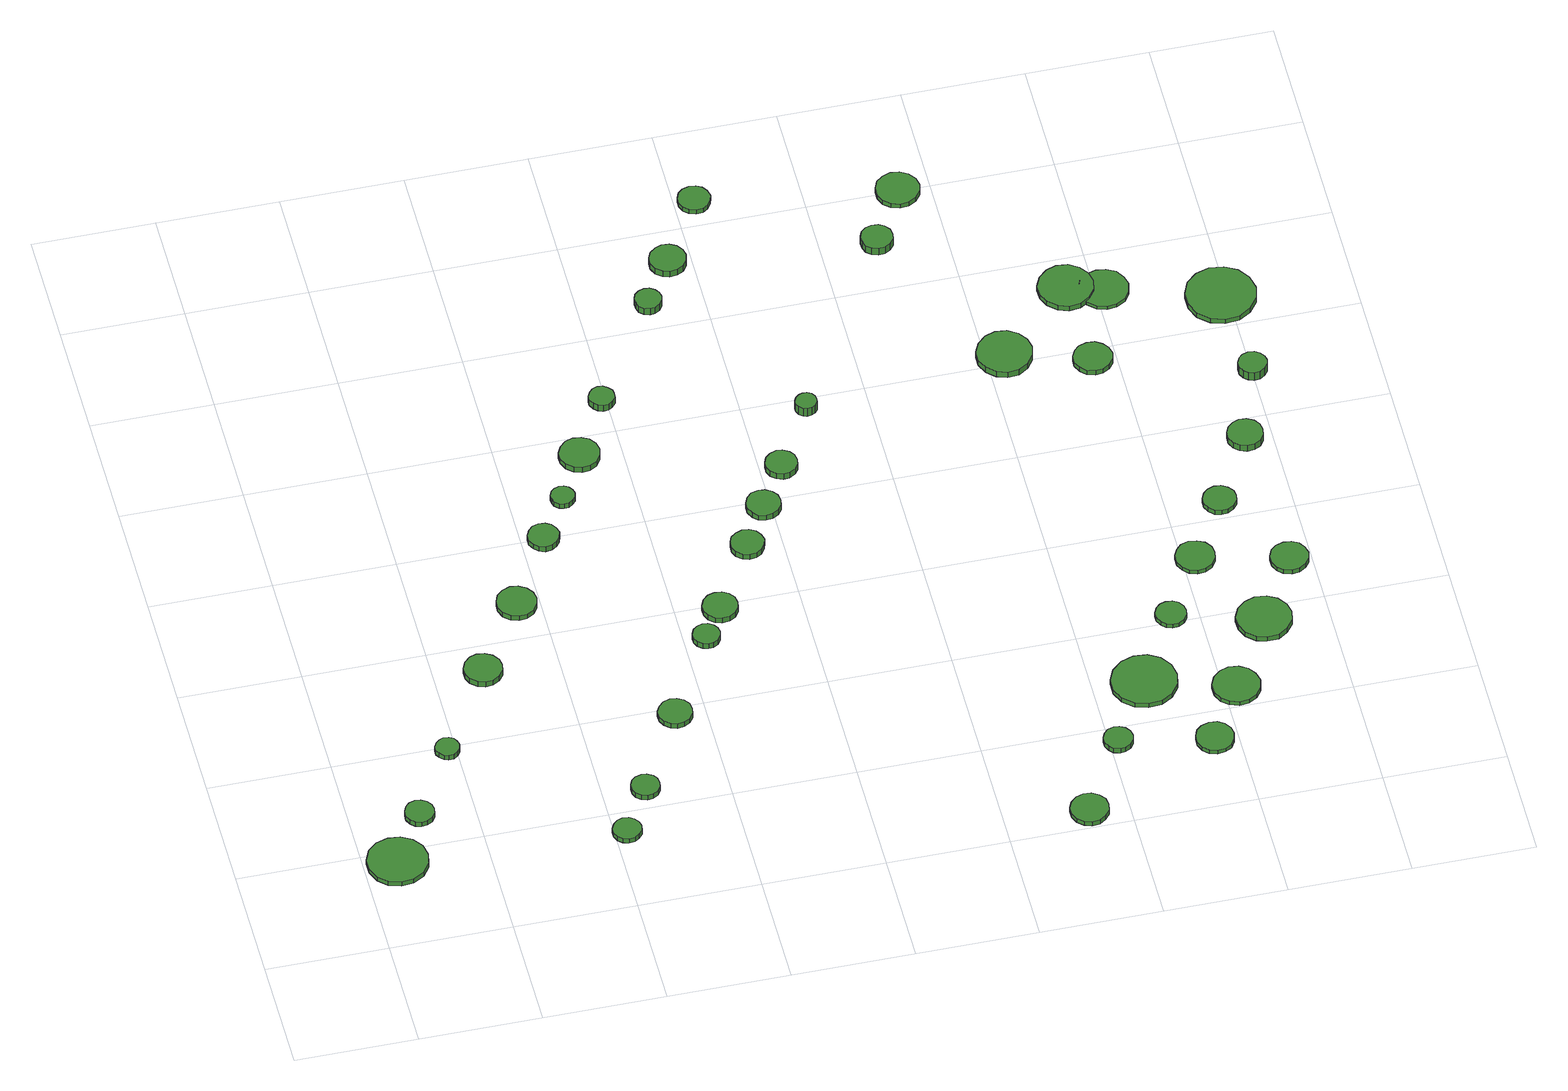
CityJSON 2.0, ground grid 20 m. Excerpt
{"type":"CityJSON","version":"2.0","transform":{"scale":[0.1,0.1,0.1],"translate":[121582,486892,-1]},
"CityObjects":{
"tree1":{"type":"SolitaryVegetationObject","attributes":{"function":"something"},"geometry":[{"type":"MultiSurface","lod":"1","boundaries":[[[0,1,2,3,4,5,6,7,8,9,10,11,12,13,14]],[[15,16,17,18,19,20,21,22,23,24,25,26,27,28,29]],[[0,29,28,1]],[[1,28,27,2]],[[2,27,26,3]],[[3,26,25,4]],[[4,25,24,5]],[[5,24,23,6]],[[6,23,22,7]],[[7,22,21,8]],[[8,21,20,9]],[[9,20,19,10]],[[10,19,18,11]],[[11,18,17,12]],[[12,17,16,13]],[[13,16,15,14]],[[14,15,29,0]]]}]},
"tree2":{"type":"SolitaryVegetationObject","attributes":{"function":"something"},"geometry":[{"type":"MultiSurface","lod":"1","boundaries":[[[30,31,32,33,34,35,36,37,38,39,40,41,42,43,44]],[[45,46,47,48,49,50,51,52,53,54,55,56,57,58,59]],[[30,59,58,31]],[[31,58,57,32]],[[32,57,56,33]],[[33,56,55,34]],[[34,55,54,35]],[[35,54,53,36]],[[36,53,52,37]],[[37,52,51,38]],[[38,51,50,39]],[[39,50,49,40]],[[40,49,48,41]],[[41,48,47,42]],[[42,47,46,43]],[[43,46,45,44]],[[44,45,59,30]]]}]},
"tree3":{"type":"SolitaryVegetationObject","attributes":{"function":"something"},"geometry":[{"type":"MultiSurface","lod":"1","boundaries":[[[60,61,62,63,64,65,66,67,68,69,70,71,72,73,74]],[[75,76,77,78,79,80,81,82,83,84,85,86,87,88,89]],[[60,89,88,61]],[[61,88,87,62]],[[62,87,86,63]],[[63,86,85,64]],[[64,85,84,65]],[[65,84,83,66]],[[66,83,82,67]],[[67,82,81,68]],[[68,81,80,69]],[[69,80,79,70]],[[70,79,78,71]],[[71,78,77,72]],[[72,77,76,73]],[[73,76,75,74]],[[74,75,89,60]]]}]},
"tree4":{"type":"SolitaryVegetationObject","attributes":{"function":"something"},"geometry":[{"type":"MultiSurface","lod":"1","boundaries":[[[90,91,92,93,94,95,96,97,98,99,100,101,102,103,104]],[[105,106,107,108,109,110,111,112,113,114,115,116,117,118,119]],[[90,119,118,91]],[[91,118,117,92]],[[92,117,116,93]],[[93,116,115,94]],[[94,115,114,95]],[[95,114,113,96]],[[96,113,112,97]],[[97,112,111,98]],[[98,111,110,99]],[[99,110,109,100]],[[100,109,108,101]],[[101,108,107,102]],[[102,107,106,103]],[[103,106,105,104]],[[104,105,119,90]]]}]},
"tree5":{"type":"SolitaryVegetationObject","attributes":{"function":"something"},"geometry":[{"type":"MultiSurface","lod":"1","boundaries":[[[120,121,122,123,124,125,126,127,128,129,130,131,132,133,134]],[[135,136,137,138,139,140,141,142,143,144,145,146,147,148,149]],[[120,149,148,121]],[[121,148,147,122]],[[122,147,146,123]],[[123,146,145,124]],[[124,145,144,125]],[[125,144,143,126]],[[126,143,142,127]],[[127,142,141,128]],[[128,141,140,129]],[[129,140,139,130]],[[130,139,138,131]],[[131,138,137,132]],[[132,137,136,133]],[[133,136,135,134]],[[134,135,149,120]]]}]},
"tree6":{"type":"SolitaryVegetationObject","attributes":{"function":"something"},"geometry":[{"type":"MultiSurface","lod":"1","boundaries":[[[150,151,152,153,154,155,156,157,158,159,160,161,162,163,164]],[[165,166,167,168,169,170,171,172,173,174,175,176,177,178,179]],[[150,179,178,151]],[[151,178,177,152]],[[152,177,176,153]],[[153,176,175,154]],[[154,175,174,155]],[[155,174,173,156]],[[156,173,172,157]],[[157,172,171,158]],[[158,171,170,159]],[[159,170,169,160]],[[160,169,168,161]],[[161,168,167,162]],[[162,167,166,163]],[[163,166,165,164]],[[164,165,179,150]]]}]},
"tree7":{"type":"SolitaryVegetationObject","attributes":{"function":"something"},"geometry":[{"type":"MultiSurface","lod":"1","boundaries":[[[180,181,182,183,184,185,186,187,188,189,190,191,192,193,194]],[[195,196,197,198,199,200,201,202,203,204,205,206,207,208,209]],[[180,209,208,181]],[[181,208,207,182]],[[182,207,206,183]],[[183,206,205,184]],[[184,205,204,185]],[[185,204,203,186]],[[186,203,202,187]],[[187,202,201,188]],[[188,201,200,189]],[[189,200,199,190]],[[190,199,198,191]],[[191,198,197,192]],[[192,197,196,193]],[[193,196,195,194]],[[194,195,209,180]]]}]},
"tree8":{"type":"SolitaryVegetationObject","attributes":{"function":"something"},"geometry":[{"type":"MultiSurface","lod":"1","boundaries":[[[210,211,212,213,214,215,216,217,218,219,220,221,222,223,224]],[[225,226,227,228,229,230,231,232,233,234,235,236,237,238,239]],[[210,239,238,211]],[[211,238,237,212]],[[212,237,236,213]],[[213,236,235,214]],[[214,235,234,215]],[[215,234,233,216]],[[216,233,232,217]],[[217,232,231,218]],[[218,231,230,219]],[[219,230,229,220]],[[220,229,228,221]],[[221,228,227,222]],[[222,227,226,223]],[[223,226,225,224]],[[224,225,239,210]]]}]},
"tree9":{"type":"SolitaryVegetationObject","attributes":{"function":"something"},"geometry":[{"type":"MultiSurface","lod":"1","boundaries":[[[240,241,242,243,244,245,246,247,248,249,250,251,252,253,254]],[[255,256,257,258,259,260,261,262,263,264,265,266,267,268,269]],[[240,269,268,241]],[[241,268,267,242]],[[242,267,266,243]],[[243,266,265,244]],[[244,265,264,245]],[[245,264,263,246]],[[246,263,262,247]],[[247,262,261,248]],[[248,261,260,249]],[[249,260,259,250]],[[250,259,258,251]],[[251,258,257,252]],[[252,257,256,253]],[[253,256,255,254]],[[254,255,269,240]]]}]},
"tree10":{"type":"SolitaryVegetationObject","attributes":{"function":"something"},"geometry":[{"type":"MultiSurface","lod":"1","boundaries":[[[270,271,272,273,274,275,276,277,278,279,280,281,282,283,284]],[[285,286,287,288,289,290,291,292,293,294,295,296,297,298,299]],[[270,299,298,271]],[[271,298,297,272]],[[272,297,296,273]],[[273,296,295,274]],[[274,295,294,275]],[[275,294,293,276]],[[276,293,292,277]],[[277,292,291,278]],[[278,291,290,279]],[[279,290,289,280]],[[280,289,288,281]],[[281,288,287,282]],[[282,287,286,283]],[[283,286,285,284]],[[284,285,299,270]]]}]},
"tree11":{"type":"SolitaryVegetationObject","attributes":{"function":"something"},"geometry":[{"type":"MultiSurface","lod":"1","boundaries":[[[300,301,302,303,304,305,306,307,308,309,310,311,312,313,314]],[[315,316,317,318,319,320,321,322,323,324,325,326,327,328,329]],[[300,329,328,301]],[[301,328,327,302]],[[302,327,326,303]],[[303,326,325,304]],[[304,325,324,305]],[[305,324,323,306]],[[306,323,322,307]],[[307,322,321,308]],[[308,321,320,309]],[[309,320,319,310]],[[310,319,318,311]],[[311,318,317,312]],[[312,317,316,313]],[[313,316,315,314]],[[314,315,329,300]]]}]},
"tree12":{"type":"SolitaryVegetationObject","attributes":{"function":"something"},"geometry":[{"type":"MultiSurface","lod":"1","boundaries":[[[330,331,332,333,334,335,336,337,338,339,340,341,342,343,344]],[[345,346,347,348,349,350,351,352,353,354,355,356,357,358,359]],[[330,359,358,331]],[[331,358,357,332]],[[332,357,356,333]],[[333,356,355,334]],[[334,355,354,335]],[[335,354,353,336]],[[336,353,352,337]],[[337,352,351,338]],[[338,351,350,339]],[[339,350,349,340]],[[340,349,348,341]],[[341,348,347,342]],[[342,347,346,343]],[[343,346,345,344]],[[344,345,359,330]]]}]},
"tree13":{"type":"SolitaryVegetationObject","attributes":{"function":"something"},"geometry":[{"type":"MultiSurface","lod":"1","boundaries":[[[360,361,362,363,364,365,366,367,368,369,370,371,372,373,374]],[[375,376,377,378,379,380,381,382,383,384,385,386,387,388,389]],[[360,389,388,361]],[[361,388,387,362]],[[362,387,386,363]],[[363,386,385,364]],[[364,385,384,365]],[[365,384,383,366]],[[366,383,382,367]],[[367,382,381,368]],[[368,381,380,369]],[[369,380,379,370]],[[370,379,378,371]],[[371,378,377,372]],[[372,377,376,373]],[[373,376,375,374]],[[374,375,389,360]]]}]},
"tree14":{"type":"SolitaryVegetationObject","attributes":{"function":"something"},"geometry":[{"type":"MultiSurface","lod":"1","boundaries":[[[390,391,392,393,394,395,396,397,398,399,400,401,402,403,404]],[[405,406,407,408,409,410,411,412,413,414,415,416,417,418,419]],[[390,419,418,391]],[[391,418,417,392]],[[392,417,416,393]],[[393,416,415,394]],[[394,415,414,395]],[[395,414,413,396]],[[396,413,412,397]],[[397,412,411,398]],[[398,411,410,399]],[[399,410,409,400]],[[400,409,408,401]],[[401,408,407,402]],[[402,407,406,403]],[[403,406,405,404]],[[404,405,419,390]]]}]},
"tree15":{"type":"SolitaryVegetationObject","attributes":{"function":"something"},"geometry":[{"type":"MultiSurface","lod":"1","boundaries":[[[420,421,422,423,424,425,426,427,428,429,430,431,432,433,434]],[[435,436,437,438,439,440,441,442,443,444,445,446,447,448,449]],[[420,449,448,421]],[[421,448,447,422]],[[422,447,446,423]],[[423,446,445,424]],[[424,445,444,425]],[[425,444,443,426]],[[426,443,442,427]],[[427,442,441,428]],[[428,441,440,429]],[[429,440,439,430]],[[430,439,438,431]],[[431,438,437,432]],[[432,437,436,433]],[[433,436,435,434]],[[434,435,449,420]]]}]},
"tree16":{"type":"SolitaryVegetationObject","attributes":{"function":"something"},"geometry":[{"type":"MultiSurface","lod":"1","boundaries":[[[450,451,452,453,454,455,456,457,458,459,460,461,462,463,464]],[[465,466,467,468,469,470,471,472,473,474,475,476,477,478,479]],[[450,479,478,451]],[[451,478,477,452]],[[452,477,476,453]],[[453,476,475,454]],[[454,475,474,455]],[[455,474,473,456]],[[456,473,472,457]],[[457,472,471,458]],[[458,471,470,459]],[[459,470,469,460]],[[460,469,468,461]],[[461,468,467,462]],[[462,467,466,463]],[[463,466,465,464]],[[464,465,479,450]]]}]},
"tree17":{"type":"SolitaryVegetationObject","attributes":{"function":"something"},"geometry":[{"type":"MultiSurface","lod":"1","boundaries":[[[480,481,482,483,484,485,486,487,488,489,490,491,492,493,494]],[[495,496,497,498,499,500,501,502,503,504,505,506,507,508,509]],[[480,509,508,481]],[[481,508,507,482]],[[482,507,506,483]],[[483,506,505,484]],[[484,505,504,485]],[[485,504,503,486]],[[486,503,502,487]],[[487,502,501,488]],[[488,501,500,489]],[[489,500,499,490]],[[490,499,498,491]],[[491,498,497,492]],[[492,497,496,493]],[[493,496,495,494]],[[494,495,509,480]]]}]},
"tree18":{"type":"SolitaryVegetationObject","attributes":{"function":"something"},"geometry":[{"type":"MultiSurface","lod":"1","boundaries":[[[510,511,512,513,514,515,516,517,518,519,520,521,522,523,524]],[[525,526,527,528,529,530,531,532,533,534,535,536,537,538,539]],[[510,539,538,511]],[[511,538,537,512]],[[512,537,536,513]],[[513,536,535,514]],[[514,535,534,515]],[[515,534,533,516]],[[516,533,532,517]],[[517,532,531,518]],[[518,531,530,519]],[[519,530,529,520]],[[520,529,528,521]],[[521,528,527,522]],[[522,527,526,523]],[[523,526,525,524]],[[524,525,539,510]]]}]},
"tree19":{"type":"SolitaryVegetationObject","attributes":{"function":"something"},"geometry":[{"type":"MultiSurface","lod":"1","boundaries":[[[540,541,542,543,544,545,546,547,548,549,550,551,552,553,554]],[[555,556,557,558,559,560,561,562,563,564,565,566,567,568,569]],[[540,569,568,541]],[[541,568,567,542]],[[542,567,566,543]],[[543,566,565,544]],[[544,565,564,545]],[[545,564,563,546]],[[546,563,562,547]],[[547,562,561,548]],[[548,561,560,549]],[[549,560,559,550]],[[550,559,558,551]],[[551,558,557,552]],[[552,557,556,553]],[[553,556,555,554]],[[554,555,569,540]]]}]},
"tree20":{"type":"SolitaryVegetationObject","attributes":{"function":"something"},"geometry":[{"type":"MultiSurface","lod":"1","boundaries":[[[570,571,572,573,574,575,576,577,578,579,580,581,582,583,584]],[[585,586,587,588,589,590,591,592,593,594,595,596,597,598,599]],[[570,599,598,571]],[[571,598,597,572]],[[572,597,596,573]],[[573,596,595,574]],[[574,595,594,575]],[[575,594,593,576]],[[576,593,592,577]],[[577,592,591,578]],[[578,591,590,579]],[[579,590,589,580]],[[580,589,588,581]],[[581,588,587,582]],[[582,587,586,583]],[[583,586,585,584]],[[584,585,599,570]]]}]},
"tree21":{"type":"SolitaryVegetationObject","attributes":{"function":"something"},"geometry":[{"type":"MultiSurface","lod":"1","boundaries":[[[600,601,602,603,604,605,606,607,608,609,610,611,612,613,614]],[[615,616,617,618,619,620,621,622,623,624,625,626,627,628,629]],[[600,629,628,601]],[[601,628,627,602]],[[602,627,626,603]],[[603,626,625,604]],[[604,625,624,605]],[[605,624,623,606]],[[606,623,622,607]],[[607,622,621,608]],[[608,621,620,609]],[[609,620,619,610]],[[610,619,618,611]],[[611,618,617,612]],[[612,617,616,613]],[[613,616,615,614]],[[614,615,629,600]]]}]},
"tree22":{"type":"SolitaryVegetationObject","attributes":{"function":"something"},"geometry":[{"type":"MultiSurface","lod":"1","boundaries":[[[630,631,632,633,634,635,636,637,638,639,640,641,642,643,644]],[[645,646,647,648,649,650,651,652,653,654,655,656,657,658,659]],[[630,659,658,631]],[[631,658,657,632]],[[632,657,656,633]],[[633,656,655,634]],[[634,655,654,635]],[[635,654,653,636]],[[636,653,652,637]],[[637,652,651,638]],[[638,651,650,639]],[[639,650,649,640]],[[640,649,648,641]],[[641,648,647,642]],[[642,647,646,643]],[[643,646,645,644]],[[644,645,659,630]]]}]},
"tree23":{"type":"SolitaryVegetationObject","attributes":{"function":"something"},"geometry":[{"type":"MultiSurface","lod":"1","boundaries":[[[660,661,662,663,664,665,666,667,668,669,670,671,672,673,674]],[[675,676,677,678,679,680,681,682,683,684,685,686,687,688,689]],[[660,689,688,661]],[[661,688,687,662]],[[662,687,686,663]],[[663,686,685,664]],[[664,685,684,665]],[[665,684,683,666]],[[666,683,682,667]],[[667,682,681,668]],[[668,681,680,669]],[[669,680,679,670]],[[670,679,678,671]],[[671,678,677,672]],[[672,677,676,673]],[[673,676,675,674]],[[674,675,689,660]]]}]},
"tree24":{"type":"SolitaryVegetationObject","attributes":{"function":"something"},"geometry":[{"type":"MultiSurface","lod":"1","boundaries":[[[690,691,692,693,694,695,696,697,698,699,700,701,702,703,704]],[[705,706,707,708,709,710,711,712,713,714,715,716,717,718,719]],[[690,719,718,691]],[[691,718,717,692]],[[692,717,716,693]],[[693,716,715,694]],[[694,715,714,695]],[[695,714,713,696]],[[696,713,712,697]],[[697,712,711,698]],[[698,711,710,699]],[[699,710,709,700]],[[700,709,708,701]],[[701,708,707,702]],[[702,707,706,703]],[[703,706,705,704]],[[704,705,719,690]]]}]},
"tree25":{"type":"SolitaryVegetationObject","attributes":{"function":"something"},"geometry":[{"type":"MultiSurface","lod":"1","boundaries":[[[720,721,722,723,724,725,726,727,728,729,730,731,732,733,734]],[[735,736,737,738,739,740,741,742,743,744,745,746,747,748,749]],[[720,749,748,721]],[[721,748,747,722]],[[722,747,746,723]],[[723,746,745,724]],[[724,745,744,725]],[[725,744,743,726]],[[726,743,742,727]],[[727,742,741,728]],[[728,741,740,729]],[[729,740,739,730]],[[730,739,738,731]],[[731,738,737,732]],[[732,737,736,733]],[[733,736,735,734]],[[734,735,749,720]]]}]},
"tree26":{"type":"SolitaryVegetationObject","attributes":{"function":"something"},"geometry":[{"type":"MultiSurface","lod":"1","boundaries":[[[750,751,752,753,754,755,756,757,758,759,760,761,762,763,764]],[[765,766,767,768,769,770,771,772,773,774,775,776,777,778,779]],[[750,779,778,751]],[[751,778,777,752]],[[752,777,776,753]],[[753,776,775,754]],[[754,775,774,755]],[[755,774,773,756]],[[756,773,772,757]],[[757,772,771,758]],[[758,771,770,759]],[[759,770,769,760]],[[760,769,768,761]],[[761,768,767,762]],[[762,767,766,763]],[[763,766,765,764]],[[764,765,779,750]]]}]},
"tree27":{"type":"SolitaryVegetationObject","attributes":{"function":"something"},"geometry":[{"type":"MultiSurface","lod":"1","boundaries":[[[780,781,782,783,784,785,786,787,788,789,790,791,792,793,794]],[[795,796,797,798,799,800,801,802,803,804,805,806,807,808,809]],[[780,809,808,781]],[[781,808,807,782]],[[782,807,806,783]],[[783,806,805,784]],[[784,805,804,785]],[[785,804,803,786]],[[786,803,802,787]],[[787,802,801,788]],[[788,801,800,789]],[[789,800,799,790]],[[790,799,798,791]],[[791,798,797,792]],[[792,797,796,793]],[[793,796,795,794]],[[794,795,809,780]]]}]},
"tree28":{"type":"SolitaryVegetationObject","attributes":{"function":"something"},"geometry":[{"type":"MultiSurface","lod":"1","boundaries":[[[810,811,812,813,814,815,816,817,818,819,820,821,822,823,824]],[[825,826,827,828,829,830,831,832,833,834,835,836,837,838,839]],[[810,839,838,811]],[[811,838,837,812]],[[812,837,836,813]],[[813,836,835,814]],[[814,835,834,815]],[[815,834,833,816]],[[816,833,832,817]],[[817,832,831,818]],[[818,831,830,819]],[[819,830,829,820]],[[820,829,828,821]],[[821,828,827,822]],[[822,827,826,823]],[[823,826,825,824]],[[824,825,839,810]]]}]},
"tree29":{"type":"SolitaryVegetationObject","attributes":{"function":"something"},"geometry":[{"type":"MultiSurface","lod":"1","boundaries":[[[840,841,842,843,844,845,846,847,848,849,850,851,852,853,854]],[[855,856,857,858,859,860,861,862,863,864,865,866,867,868,869]],[[840,869,868,841]],[[841,868,867,842]],[[842,867,866,843]],[[843,866,865,844]],[[844,865,864,845]],[[845,864,863,846]],[[846,863,862,847]],[[847,862,861,848]],[[848,861,860,849]],[[849,860,859,850]],[[850,859,858,851]],[[851,858,857,852]],[[852,857,856,853]],[[853,856,855,854]],[[854,855,869,840]]]}]},
"tree30":{"type":"SolitaryVegetationObject","attributes":{"function":"something"},"geometry":[{"type":"MultiSurface","lod":"1","boundaries":[[[870,871,872,873,874,875,876,877,878,879,880,881,882,883,884]],[[885,886,887,888,889,890,891,892,893,894,895,896,897,898,899]],[[870,899,898,871]],[[871,898,897,872]],[[872,897,896,873]],[[873,896,895,874]],[[874,895,894,875]],[[875,894,893,876]],[[876,893,892,877]],[[877,892,891,878]],[[878,891,890,879]],[[879,890,889,880]],[[880,889,888,881]],[[881,888,887,882]],[[882,887,886,883]],[[883,886,885,884]],[[884,885,899,870]]]}]},
"tree31":{"type":"SolitaryVegetationObject","attributes":{"function":"something"},"geometry":[{"type":"MultiSurface","lod":"1","boundaries":[[[900,901,902,903,904,905,906,907,908,909,910,911,912,913,914]],[[915,916,917,918,919,920,921,922,923,924,925,926,927,928,929]],[[900,929,928,901]],[[901,928,927,902]],[[902,927,926,903]],[[903,926,925,904]],[[904,925,924,905]],[[905,924,923,906]],[[906,923,922,907]],[[907,922,921,908]],[[908,921,920,909]],[[909,920,919,910]],[[910,919,918,911]],[[911,918,917,912]],[[912,917,916,913]],[[913,916,915,914]],[[914,915,929,900]]]}]},
"tree32":{"type":"SolitaryVegetationObject","attributes":{"function":"something"},"geometry":[{"type":"MultiSurface","lod":"1","boundaries":[[[930,931,932,933,934,935,936,937,938,939,940,941,942,943,944]],[[945,946,947,948,949,950,951,952,953,954,955,956,957,958,959]],[[930,959,958,931]],[[931,958,957,932]],[[932,957,956,933]],[[933,956,955,934]],[[934,955,954,935]],[[935,954,953,936]],[[936,953,952,937]],[[937,952,951,938]],[[938,951,950,939]],[[939,950,949,940]],[[940,949,948,941]],[[941,948,947,942]],[[942,947,946,943]],[[943,946,945,944]],[[944,945,959,930]]]}]},
"tree33":{"type":"SolitaryVegetationObject","attributes":{"function":"something"},"geometry":[{"type":"MultiSurface","lod":"1","boundaries":[[[960,961,962,963,964,965,966,967,968,969,970,971,972,973,974]],[[975,976,977,978,979,980,981,982,983,984,985,986,987,988,989]],[[960,989,988,961]],[[961,988,987,962]],[[962,987,986,963]],[[963,986,985,964]],[[964,985,984,965]],[[965,984,983,966]],[[966,983,982,967]],[[967,982,981,968]],[[968,981,980,969]],[[969,980,979,970]],[[970,979,978,971]],[[971,978,977,972]],[[972,977,976,973]],[[973,976,975,974]],[[974,975,989,960]]]}]},
"tree34":{"type":"SolitaryVegetationObject","attributes":{"function":"something"},"geometry":[{"type":"MultiSurface","lod":"1","boundaries":[[[990,991,992,993,994,995,996,997,998,999,1000,1001,1002,1003,1004]],[[1005,1006,1007,1008,1009,1010,1011,1012,1013,1014,1015,1016,1017,1018,1019]],[[990,1019,1018,991]],[[991,1018,1017,992]],[[992,1017,1016,993]],[[993,1016,1015,994]],[[994,1015,1014,995]],[[995,1014,1013,996]],[[996,1013,1012,997]],[[997,1012,1011,998]],[[998,1011,1010,999]],[[999,1010,1009,1000]],[[1000,1009,1008,1001]],[[1001,1008,1007,1002]],[[1002,1007,1006,1003]],[[1003,1006,1005,1004]],[[1004,1005,1019,990]]]}]},
"tree35":{"type":"SolitaryVegetationObject","attributes":{"function":"something"},"geometry":[{"type":"MultiSurface","lod":"1","boundaries":[[[1020,1021,1022,1023,1024,1025,1026,1027,1028,1029,1030,1031,1032,1033,1034]],[[1035,1036,1037,1038,1039,1040,1041,1042,1043,1044,1045,1046,1047,1048,1049]],[[1020,1049,1048,1021]],[[1021,1048,1047,1022]],[[1022,1047,1046,1023]],[[1023,1046,1045,1024]],[[1024,1045,1044,1025]],[[1025,1044,1043,1026]],[[1026,1043,1042,1027]],[[1027,1042,1041,1028]],[[1028,1041,1040,1029]],[[1029,1040,1039,1030]],[[1030,1039,1038,1031]],[[1031,1038,1037,1032]],[[1032,1037,1036,1033]],[[1033,1036,1035,1034]],[[1034,1035,1049,1020]]]}]},
"tree36":{"type":"SolitaryVegetationObject","attributes":{"function":"something"},"geometry":[{"type":"MultiSurface","lod":"1","boundaries":[[[1050,1051,1052,1053,1054,1055,1056,1057,1058,1059,1060,1061,1062,1063,1064]],[[1065,1066,1067,1068,1069,1070,1071,1072,1073,1074,1075,1076,1077,1078,1079]],[[1050,1079,1078,1051]],[[1051,1078,1077,1052]],[[1052,1077,1076,1053]],[[1053,1076,1075,1054]],[[1054,1075,1074,1055]],[[1055,1074,1073,1056]],[[1056,1073,1072,1057]],[[1057,1072,1071,1058]],[[1058,1071,1070,1059]],[[1059,1070,1069,1060]],[[1060,1069,1068,1061]],[[1061,1068,1067,1062]],[[1062,1067,1066,1063]],[[1063,1066,1065,1064]],[[1064,1065,1079,1050]]]}]},
"tree37":{"type":"SolitaryVegetationObject","attributes":{"function":"something"},"geometry":[{"type":"MultiSurface","lod":"1","boundaries":[[[1080,1081,1082,1083,1084,1085,1086,1087,1088,1089,1090,1091,1092,1093,1094]],[[1095,1096,1097,1098,1099,1100,1101,1102,1103,1104,1105,1106,1107,1108,1109]],[[1080,1109,1108,1081]],[[1081,1108,1107,1082]],[[1082,1107,1106,1083]],[[1083,1106,1105,1084]],[[1084,1105,1104,1085]],[[1085,1104,1103,1086]],[[1086,1103,1102,1087]],[[1087,1102,1101,1088]],[[1088,1101,1100,1089]],[[1089,1100,1099,1090]],[[1090,1099,1098,1091]],[[1091,1098,1097,1092]],[[1092,1097,1096,1093]],[[1093,1096,1095,1094]],[[1094,1095,1109,1080]]]}]},
"tree38":{"type":"SolitaryVegetationObject","attributes":{"function":"something"},"geometry":[{"type":"MultiSurface","lod":"1","boundaries":[[[1110,1111,1112,1113,1114,1115,1116,1117,1118,1119,1120,1121,1122,1123,1124]],[[1125,1126,1127,1128,1129,1130,1131,1132,1133,1134,1135,1136,1137,1138,1139]],[[1110,1139,1138,1111]],[[1111,1138,1137,1112]],[[1112,1137,1136,1113]],[[1113,1136,1135,1114]],[[1114,1135,1134,1115]],[[1115,1134,1133,1116]],[[1116,1133,1132,1117]],[[1117,1132,1131,1118]],[[1118,1131,1130,1119]],[[1119,1130,1129,1120]],[[1120,1129,1128,1121]],[[1121,1128,1127,1122]],[[1122,1127,1126,1123]],[[1123,1126,1125,1124]],[[1124,1125,1139,1110]]]}]},
"tree39":{"type":"SolitaryVegetationObject","attributes":{"function":"something"},"geometry":[{"type":"MultiSurface","lod":"1","boundaries":[[[1140,1141,1142,1143,1144,1145,1146,1147,1148,1149,1150,1151,1152,1153,1154]],[[1155,1156,1157,1158,1159,1160,1161,1162,1163,1164,1165,1166,1167,1168,1169]],[[1140,1169,1168,1141]],[[1141,1168,1167,1142]],[[1142,1167,1166,1143]],[[1143,1166,1165,1144]],[[1144,1165,1164,1145]],[[1145,1164,1163,1146]],[[1146,1163,1162,1147]],[[1147,1162,1161,1148]],[[1148,1161,1160,1149]],[[1149,1160,1159,1150]],[[1150,1159,1158,1151]],[[1151,1158,1157,1152]],[[1152,1157,1156,1153]],[[1153,1156,1155,1154]],[[1154,1155,1169,1140]]]}]},
"tree40":{"type":"SolitaryVegetationObject","attributes":{"function":"something"},"geometry":[{"type":"MultiSurface","lod":"1","boundaries":[[[1170,1171,1172,1173,1174,1175,1176,1177,1178,1179,1180,1181,1182,1183,1184]],[[1185,1186,1187,1188,1189,1190,1191,1192,1193,1194,1195,1196,1197,1198,1199]],[[1170,1199,1198,1171]],[[1171,1198,1197,1172]],[[1172,1197,1196,1173]],[[1173,1196,1195,1174]],[[1174,1195,1194,1175]],[[1175,1194,1193,1176]],[[1176,1193,1192,1177]],[[1177,1192,1191,1178]],[[1178,1191,1190,1179]],[[1179,1190,1189,1180]],[[1180,1189,1188,1181]],[[1181,1188,1187,1182]],[[1182,1187,1186,1183]],[[1183,1186,1185,1184]],[[1184,1185,1199,1170]]]}]}
},
"vertices":[
[103,173,16],[99,193,16],[87,209,16],[69,219,16],[49,221,16],[29,215,16],[14,202,16],[6,183,16],[6,163,16],[14,144,16],[29,130,16],[49,124,16],[69,126,16],[87,136,16],[99,153,16],[99,153,7],[87,136,7],[69,126,7],[49,124,7],[29,130,7],[14,144,7],[6,163,7],[6,183,7],[14,202,7],[29,215,7],[49,221,7],[69,219,7],[87,209,7],[99,193,7],[103,173,7],
[135,266,16],[133,276,16],[127,284,16],[118,289,16],[109,290,16],[99,287,16],[92,280,16],[88,271,16],[88,261,16],[92,252,16],[99,245,16],[109,242,16],[118,243,16],[127,248,16],[133,256,16],[133,256,6],[127,248,6],[118,243,6],[109,242,6],[99,245,6],[92,252,6],[88,261,6],[88,271,6],[92,280,6],[99,287,6],[109,290,6],[118,289,6],[127,284,6],[133,276,6],[135,266,6],
[205,391,16],[203,399,16],[199,406,16],[192,410,16],[183,411,16],[176,408,16],[170,403,16],[166,395,16],[166,387,16],[170,380,16],[176,374,16],[183,372,16],[192,372,16],[199,377,16],[203,383,16],[203,383,6],[199,377,6],[192,372,6],[183,372,6],[176,374,6],[170,380,6],[166,387,6],[166,395,6],[170,403,6],[176,408,6],[183,411,6],[192,410,6],[199,406,6],[203,399,6],[205,391,6],
[309,542,17],[307,554,17],[299,565,17],[288,571,17],[275,573,17],[263,569,17],[253,560,17],[248,548,17],[248,535,17],[253,524,17],[263,515,17],[275,511,17],[288,512,17],[299,519,17],[307,529,17],[307,529,6],[299,519,6],[288,512,6],[275,511,6],[263,515,6],[253,524,6],[248,535,6],[248,548,6],[253,560,6],[263,569,6],[275,573,6],[288,571,6],[299,565,6],[307,554,6],[309,542,6],
[443,156,16],[441,165,16],[435,173,16],[427,178,16],[417,179,16],[408,176,16],[401,169,16],[397,161,16],[397,151,16],[401,142,16],[408,136,16],[417,133,16],[427,134,16],[435,139,16],[441,146,16],[441,146,6],[435,139,6],[427,134,6],[417,133,6],[408,136,6],[401,142,6],[397,151,6],[397,161,6],[401,169,6],[408,176,6],[417,179,6],[427,178,6],[435,173,6],[441,165,6],[443,156,6],
[492,240,16],[490,250,16],[485,257,16],[476,262,16],[467,263,16],[457,260,16],[450,254,16],[446,245,16],[446,235,16],[450,226,16],[457,220,16],[467,217,16],[476,218,16],[485,223,16],[490,231,16],[490,231,6],[485,223,6],[476,218,6],[467,217,6],[457,220,6],[450,226,6],[446,235,6],[446,245,6],[450,254,6],[457,260,6],[467,263,6],[476,262,6],[485,257,6],[490,250,6],[492,240,6],
[395,670,16],[392,683,16],[384,694,16],[372,701,16],[359,703,16],[346,698,16],[336,689,16],[331,677,16],[331,664,16],[336,651,16],[346,642,16],[359,638,16],[372,639,16],[384,646,16],[392,657,16],[392,657,6],[384,646,6],[372,639,6],[359,638,6],[346,642,6],[336,651,6],[331,664,6],[331,677,6],[336,689,6],[346,698,6],[359,703,6],[372,701,6],[384,694,6],[392,683,6],[395,670,6],
[578,383,16],[576,394,16],[569,404,16],[559,409,16],[548,411,16],[537,407,16],[528,399,16],[523,389,16],[523,377,16],[528,367,16],[537,359,16],[548,355,16],[559,357,16],[569,362,16],[576,372,16],[576,372,6],[569,362,6],[559,357,6],[548,355,6],[537,359,6],[528,367,6],[523,377,6],[523,389,6],[528,399,6],[537,407,6],[548,411,6],[559,409,6],[569,404,6],[576,394,6],[578,383,6],
[462,798,17],[459,808,17],[453,817,17],[444,822,17],[433,823,17],[423,820,17],[416,813,17],[411,803,17],[411,792,17],[416,783,17],[423,776,17],[433,772,17],[444,774,17],[453,779,17],[459,787,17],[459,787,6],[453,779,6],[444,774,6],[433,772,6],[423,776,6],[416,783,6],[411,792,6],[411,803,6],[416,813,6],[423,820,6],[433,823,6],[444,822,6],[453,817,6],[459,808,6],[462,798,6],
[505,875,16],[503,883,16],[498,890,16],[491,894,16],[483,895,16],[475,892,16],[469,887,16],[466,879,16],[466,871,16],[469,864,16],[475,858,16],[483,856,16],[491,856,16],[498,861,16],[503,867,16],[503,867,6],[498,861,6],[491,856,6],[483,856,6],[475,858,6],[469,864,6],[466,871,6],[466,879,6],[469,887,6],[475,892,6],[483,895,6],[491,894,6],[498,890,6],[503,883,6],[505,875,6],
[658,533,17],[656,542,17],[651,549,17],[643,554,17],[634,555,17],[625,552,17],[618,546,17],[614,537,17],[614,528,17],[618,520,17],[625,514,17],[634,511,17],[643,512,17],[651,516,17],[656,524,17],[656,524,6],[651,516,6],[643,512,6],[634,511,6],[625,514,6],[618,520,6],[614,528,6],[614,537,6],[618,546,6],[625,552,6],[634,555,6],[643,554,6],[651,549,6],[656,542,6],[658,533,6],
[564,957,17],[561,971,17],[553,982,17],[541,988,17],[528,990,17],[515,986,17],[505,976,17],[499,964,17],[499,951,17],[505,938,17],[515,929,17],[528,925,17],[541,926,17],[553,933,17],[561,944,17],[561,944,6],[553,933,6],[541,926,6],[528,925,6],[515,929,6],[505,938,6],[499,951,6],[499,964,6],[505,976,6],[515,986,6],[528,990,6],[541,988,6],[553,982,6],[561,971,6],[564,957,6],
[699,588,17],[697,600,17],[690,609,17],[680,615,17],[668,616,17],[657,613,17],[648,605,17],[643,594,17],[643,582,17],[648,571,17],[657,563,17],[668,560,17],[680,561,17],[690,567,17],[697,577,17],[697,577,6],[690,567,6],[680,561,6],[668,560,6],[657,563,6],[648,571,6],[643,582,6],[643,594,6],[648,605,6],[657,613,6],[668,616,6],[680,615,6],[690,609,6],[697,600,6],[699,588,6],
[613,1066,19],[612,1074,19],[606,1081,19],[599,1086,19],[590,1087,19],[582,1084,19],[576,1078,19],[572,1070,19],[572,1062,19],[576,1054,19],[582,1048,19],[590,1045,19],[599,1046,19],[606,1050,19],[612,1057,19],[612,1057,6],[606,1050,6],[599,1046,6],[590,1045,6],[582,1048,6],[576,1054,6],[572,1062,6],[572,1070,6],[576,1078,6],[582,1084,6],[590,1087,6],[599,1086,6],[606,1081,6],[612,1074,6],[613,1066,6],
[771,710,17],[768,721,17],[762,730,17],[752,736,17],[741,737,17],[730,733,17],[721,726,17],[717,716,17],[717,704,17],[721,694,17],[730,686,17],[741,683,17],[752,684,17],[762,690,17],[768,699,17],[768,699,6],[762,690,6],[752,684,6],[741,683,6],[730,686,6],[721,694,6],[717,704,6],[717,716,6],[721,726,6],[730,733,6],[741,737,6],[752,736,6],[762,730,6],[768,721,6],[771,710,6],
[815,786,17],[813,798,17],[806,807,17],[796,813,17],[785,814,17],[773,811,17],[765,803,17],[760,792,17],[760,781,17],[765,770,17],[773,762,17],[785,759,17],[796,760,17],[806,766,17],[813,775,17],[813,775,6],[806,766,6],[796,760,6],[785,759,6],[773,762,6],[765,770,6],[760,781,6],[760,792,6],[765,803,6],[773,811,6],[785,814,6],[796,813,6],[806,807,6],[813,798,6],[815,786,6],
[733,1252,20],[731,1261,20],[726,1268,20],[718,1273,20],[709,1274,20],[700,1271,20],[693,1265,20],[690,1257,20],[690,1248,20],[693,1239,20],[700,1233,20],[709,1230,20],[718,1231,20],[726,1236,20],[731,1243,20],[731,1243,6],[726,1236,6],[718,1231,6],[709,1230,6],[700,1233,6],[693,1239,6],[690,1248,6],[690,1257,6],[693,1265,6],[700,1271,6],[709,1274,6],[718,1273,6],[726,1268,6],[731,1261,6],[733,1252,6],
[860,864,18],[858,875,18],[852,883,18],[842,889,18],[832,890,18],[821,886,18],[813,879,18],[809,869,18],[809,859,18],[813,849,18],[821,842,18],[832,838,18],[842,839,18],[852,845,18],[858,853,18],[858,853,6],[852,845,6],[842,839,6],[832,838,6],[821,842,6],[813,849,6],[809,859,6],[809,869,6],[813,879,6],[821,886,6],[832,890,6],[842,889,6],[852,883,6],[858,875,6],[860,864,6],
[1166,33,16],[1164,46,16],[1156,56,16],[1145,63,16],[1132,64,16],[1120,60,16],[1110,51,16],[1105,40,16],[1105,27,16],[1110,15,16],[1120,6,16],[1132,2,16],[1145,3,16],[1156,10,16],[1164,20,16],[1164,20,7],[1156,10,7],[1145,3,7],[1132,2,7],[1120,6,7],[1110,15,7],[1105,27,7],[1105,40,7],[1110,51,7],[1120,60,7],[1132,64,7],[1145,63,7],[1156,56,7],[1164,46,7],[1166,33,7],
[791,1331,19],[788,1343,19],[781,1353,19],[770,1359,19],[758,1360,19],[747,1356,19],[737,1348,19],[732,1337,19],[732,1325,19],[737,1313,19],[747,1305,19],[758,1302,19],[770,1303,19],[781,1309,19],[788,1319,19],[788,1319,6],[781,1309,6],[770,1303,6],[758,1302,6],[747,1305,6],[737,1313,6],[732,1325,6],[732,1337,6],[737,1348,6],[747,1356,6],[758,1360,6],[770,1359,6],[781,1353,6],[788,1343,6],[791,1331,6],
[918,978,24],[917,985,24],[913,991,24],[906,995,24],[899,995,24],[893,993,24],[887,988,24],[884,982,24],[884,975,24],[887,968,24],[893,963,24],[899,961,24],[906,962,24],[913,965,24],[917,971,24],[917,971,6],[913,965,6],[906,962,6],[899,961,6],[893,963,6],[887,968,6],[884,975,6],[884,982,6],[887,988,6],[893,993,6],[899,995,6],[906,995,6],[913,991,6],[917,985,6],[918,978,6],
[1237,168,17],[1235,178,17],[1229,186,17],[1220,191,17],[1211,192,17],[1201,189,17],[1194,182,17],[1190,173,17],[1190,163,17],[1194,154,17],[1201,147,17],[1211,144,17],[1220,145,17],[1229,150,17],[1235,158,17],[1235,158,7],[1229,150,7],[1220,145,7],[1211,144,7],[1201,147,7],[1194,154,7],[1190,163,7],[1190,173,7],[1194,182,7],[1201,189,7],[1211,192,7],[1220,191,7],[1229,186,7],[1235,178,7],[1237,168,7],
[858,1449,16],[855,1460,16],[849,1469,16],[840,1474,16],[829,1475,16],[818,1472,16],[810,1465,16],[806,1455,16],[806,1444,16],[810,1434,16],[818,1427,16],[829,1423,16],[840,1424,16],[849,1430,16],[855,1439,16],[855,1439,7],[849,1430,7],[840,1424,7],[829,1423,7],[818,1427,7],[810,1434,7],[806,1444,7],[806,1455,7],[810,1465,7],[818,1472,7],[829,1475,7],[840,1474,7],[849,1469,7],[855,1460,7],[858,1449,7],
[1334,280,17],[1330,302,17],[1317,320,17],[1298,331,17],[1276,333,17],[1255,326,17],[1238,311,17],[1229,291,17],[1229,269,17],[1238,249,17],[1255,234,17],[1276,228,17],[1298,230,17],[1317,241,17],[1330,259,17],[1330,259,8],[1317,241,8],[1298,230,8],[1276,228,8],[1255,234,8],[1238,249,8],[1229,269,8],[1229,291,8],[1238,311,8],[1255,326,8],[1276,333,8],[1298,331,8],[1317,320,8],[1330,302,8],[1334,280,8],
[1393,138,15],[1390,151,15],[1383,161,15],[1372,168,15],[1359,169,15],[1346,165,15],[1337,157,15],[1332,145,15],[1332,132,15],[1337,120,15],[1346,111,15],[1359,107,15],[1372,109,15],[1383,115,15],[1390,126,15],[1390,126,7],[1383,115,7],[1372,109,7],[1359,107,7],[1346,111,7],[1337,120,7],[1332,132,7],[1332,145,7],[1337,157,7],[1346,165,7],[1359,169,7],[1372,168,7],[1383,161,7],[1390,151,7],[1393,138,7],
[1380,411,16],[1378,421,16],[1372,430,16],[1363,435,16],[1352,436,16],[1342,433,16],[1335,426,16],[1330,416,16],[1330,406,16],[1335,396,16],[1342,389,16],[1352,386,16],[1363,387,16],[1372,392,16],[1378,401,16],[1378,401,8],[1372,392,8],[1363,387,8],[1352,386,8],[1342,389,8],[1335,396,8],[1330,406,8],[1330,416,8],[1335,426,8],[1342,433,8],[1352,436,8],[1363,435,8],[1372,430,8],[1378,421,8],[1380,411,8],
[1116,1297,22],[1114,1308,22],[1107,1317,22],[1098,1322,22],[1087,1323,22],[1077,1320,22],[1069,1313,22],[1065,1303,22],[1065,1292,22],[1069,1282,22],[1077,1275,22],[1087,1272,22],[1098,1273,22],[1107,1278,22],[1114,1287,22],[1114,1287,7],[1107,1278,7],[1098,1273,7],[1087,1272,7],[1077,1275,7],[1069,1282,7],[1065,1292,7],[1065,1303,7],[1069,1313,7],[1077,1320,7],[1087,1323,7],[1098,1322,7],[1107,1317,7],[1114,1308,7],[1116,1297,7],
[1459,239,15],[1455,255,15],[1446,268,15],[1432,276,15],[1416,278,15],[1401,273,15],[1389,262,15],[1382,247,15],[1382,231,15],[1389,216,15],[1401,206,15],[1416,201,15],[1432,202,15],[1446,210,15],[1455,223,15],[1455,223,7],[1446,210,7],[1432,202,7],[1416,201,7],[1401,206,7],[1389,216,7],[1382,231,7],[1382,247,7],[1389,262,7],[1401,273,7],[1416,278,7],[1432,276,7],[1446,268,7],[1455,255,7],[1459,239,7],
[1274,1015,18],[1270,1033,18],[1259,1048,18],[1243,1058,18],[1224,1060,18],[1207,1054,18],[1193,1041,18],[1185,1024,18],[1185,1006,18],[1193,989,18],[1207,976,18],[1224,970,18],[1243,972,18],[1259,982,18],[1270,997,18],[1270,997,6],[1259,982,6],[1243,972,6],[1224,970,6],[1207,976,6],[1193,989,6],[1185,1006,6],[1185,1024,6],[1193,1041,6],[1207,1054,6],[1224,1060,6],[1243,1058,6],[1259,1048,6],[1270,1033,6],[1274,1015,6],
[1182,1396,17],[1179,1410,17],[1170,1422,17],[1157,1429,17],[1143,1431,17],[1129,1426,17],[1118,1417,17],[1112,1403,17],[1112,1389,17],[1118,1375,17],[1129,1366,17],[1143,1361,17],[1157,1363,17],[1170,1370,17],[1179,1382,17],[1179,1382,8],[1170,1370,8],[1157,1363,8],[1143,1361,8],[1129,1366,8],[1118,1375,8],[1112,1389,8],[1112,1403,8],[1118,1417,8],[1129,1426,8],[1143,1431,8],[1157,1429,8],[1170,1422,8],[1179,1410,8],[1182,1396,8],
[1452,523,15],[1450,536,15],[1442,547,15],[1430,553,15],[1417,555,15],[1404,551,15],[1395,542,15],[1389,530,15],[1389,516,15],[1395,504,15],[1404,495,15],[1417,491,15],[1430,492,15],[1442,499,15],[1450,510,15],[1450,510,7],[1442,499,7],[1430,492,7],[1417,491,7],[1404,495,7],[1395,504,7],[1389,516,7],[1389,530,7],[1395,542,7],[1404,551,7],[1417,555,7],[1430,553,7],[1442,547,7],[1450,536,7],[1452,523,7],
[1540,369,17],[1536,387,17],[1525,402,17],[1509,411,17],[1490,413,17],[1473,407,17],[1459,395,17],[1451,378,17],[1451,360,17],[1459,343,17],[1473,330,17],[1490,325,17],[1509,326,17],[1525,336,17],[1536,351,17],[1536,351,7],[1525,336,7],[1509,326,7],[1490,325,7],[1473,330,7],[1459,343,7],[1451,360,7],[1451,378,7],[1459,395,7],[1473,407,7],[1490,413,7],[1509,411,7],[1525,402,7],[1536,387,7],[1540,369,7],
[1394,975,16],[1391,988,16],[1383,998,16],[1372,1005,16],[1359,1006,16],[1346,1002,16],[1337,994,16],[1331,982,16],[1331,969,16],[1337,957,16],[1346,948,16],[1359,944,16],[1372,945,16],[1383,952,16],[1391,962,16],[1391,962,6],[1383,952,6],[1372,945,6],[1359,944,6],[1346,948,6],[1337,957,6],[1331,969,6],[1331,982,6],[1337,994,6],[1346,1002,6],[1359,1006,6],[1372,1005,6],[1383,998,6],[1391,988,6],[1394,975,6],
[1513,634,15],[1511,645,15],[1504,654,15],[1494,660,15],[1483,661,15],[1472,657,15],[1464,650,15],[1459,639,15],[1459,628,15],[1464,618,15],[1472,610,15],[1483,607,15],[1494,608,15],[1504,614,15],[1511,623,15],[1511,623,6],[1504,614,6],[1494,608,6],[1483,607,6],[1472,610,6],[1464,618,6],[1459,628,6],[1459,639,6],[1464,650,6],[1472,657,6],[1483,661,6],[1494,660,6],[1504,654,6],[1511,645,6],[1513,634,6],
[1400,1132,17],[1396,1150,17],[1385,1165,17],[1369,1175,17],[1350,1177,17],[1333,1171,17],[1319,1158,17],[1311,1141,17],[1311,1123,17],[1319,1106,17],[1333,1093,17],[1350,1087,17],[1369,1089,17],[1385,1099,17],[1396,1114,17],[1396,1114,7],[1385,1099,7],[1369,1089,7],[1350,1087,7],[1333,1093,7],[1319,1106,7],[1311,1123,7],[1311,1141,7],[1319,1158,7],[1333,1171,7],[1350,1177,7],[1369,1175,7],[1385,1165,7],[1396,1150,7],[1400,1132,7],
[1595,489,15],[1592,501,15],[1585,512,15],[1574,518,15],[1561,519,15],[1548,515,15],[1539,507,15],[1534,495,15],[1534,482,15],[1539,470,15],[1548,462,15],[1561,458,15],[1574,459,15],[1585,466,15],[1592,476,15],[1592,476,6],[1585,466,6],[1574,459,6],[1561,458,6],[1548,462,6],[1539,470,6],[1534,482,6],[1534,495,6],[1539,507,6],[1548,515,6],[1561,519,6],[1574,518,6],[1585,512,6],[1592,501,6],[1595,489,6],
[1453,1116,14],[1449,1132,14],[1440,1146,14],[1425,1154,14],[1409,1156,14],[1393,1151,14],[1380,1140,14],[1374,1124,14],[1374,1108,14],[1380,1093,14],[1393,1081,14],[1409,1076,14],[1425,1078,14],[1440,1086,14],[1449,1100,14],[1449,1100,7],[1440,1086,7],[1425,1078,7],[1409,1076,7],[1393,1081,7],[1380,1093,7],[1374,1108,7],[1374,1124,7],[1380,1140,7],[1393,1151,7],[1409,1156,7],[1425,1154,7],[1440,1146,7],[1449,1132,7],[1453,1116,7],
[1585,759,19],[1583,771,19],[1576,781,19],[1565,787,19],[1553,788,19],[1542,784,19],[1533,776,19],[1528,765,19],[1528,753,19],[1533,742,19],[1542,734,19],[1553,730,19],[1565,731,19],[1576,737,19],[1583,747,19],[1583,747,6],[1576,737,6],[1565,731,6],[1553,730,6],[1542,734,6],[1533,742,6],[1528,753,6],[1528,765,6],[1533,776,6],[1542,784,6],[1553,788,6],[1565,787,6],[1576,781,6],[1583,771,6],[1585,759,6],
[1625,900,22],[1623,909,22],[1617,917,22],[1609,922,22],[1599,923,22],[1590,920,22],[1583,914,22],[1579,905,22],[1579,895,22],[1583,886,22],[1590,880,22],[1599,877,22],[1609,878,22],[1617,883,22],[1623,891,22],[1623,891,5],[1617,883,5],[1609,878,5],[1599,877,5],[1590,880,5],[1583,886,5],[1579,895,5],[1579,905,5],[1583,914,5],[1590,920,5],[1599,923,5],[1609,922,5],[1617,917,5],[1623,909,5],[1625,900,5],
[1645,1061,16],[1640,1085,16],[1626,1104,16],[1606,1115,16],[1582,1118,16],[1560,1111,16],[1542,1095,16],[1533,1073,16],[1533,1050,16],[1542,1028,16],[1560,1012,16],[1582,1005,16],[1606,1007,16],[1626,1019,16],[1640,1038,16],[1640,1038,6],[1626,1019,6],[1606,1007,6],[1582,1005,6],[1560,1012,6],[1542,1028,6],[1533,1050,6],[1533,1073,6],[1542,1095,6],[1560,1111,6],[1582,1118,6],[1606,1115,6],[1626,1104,6],[1640,1085,6],[1645,1061,6]
]}
